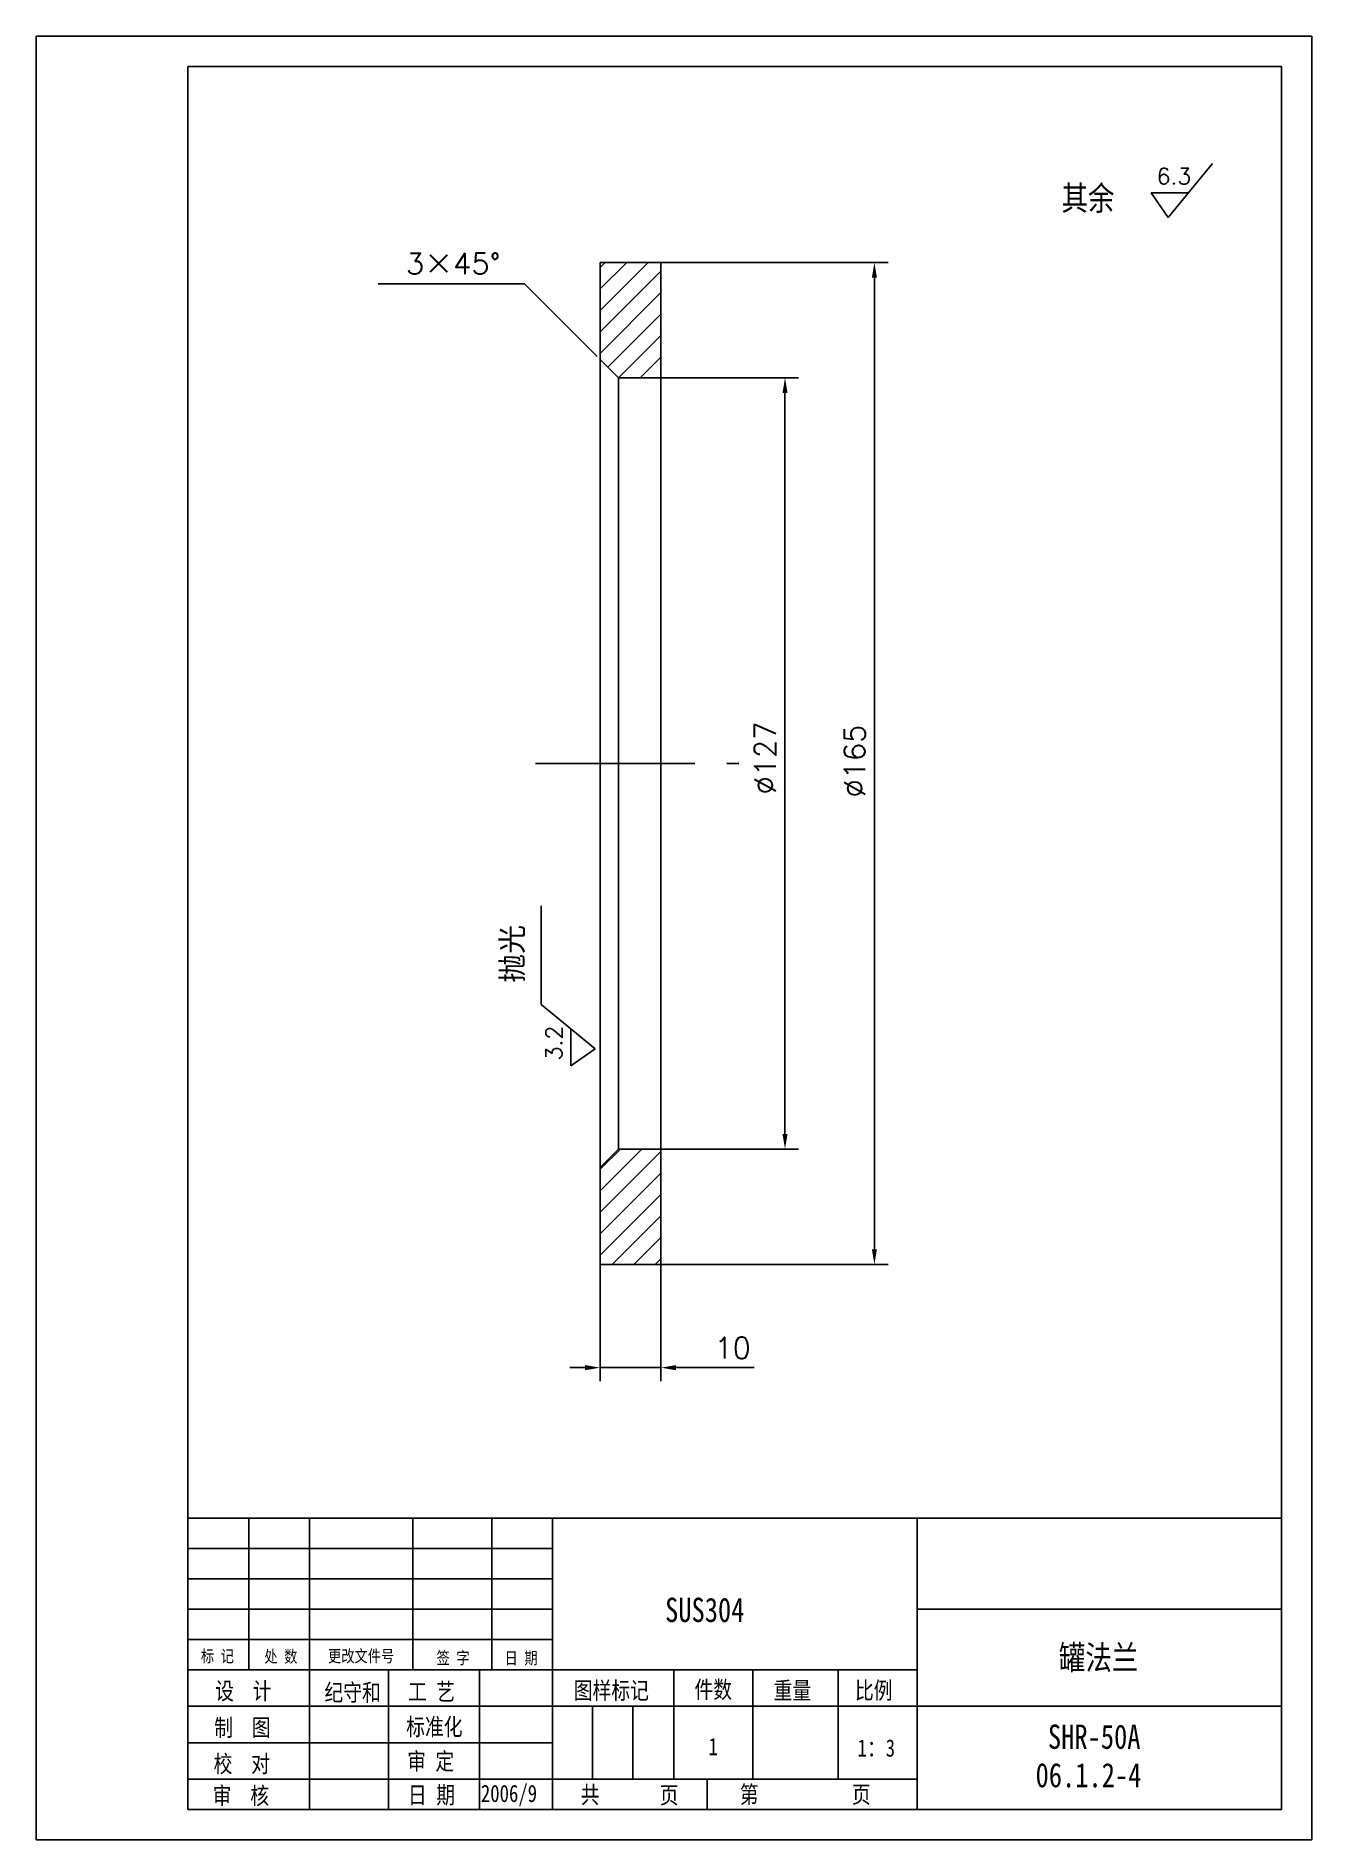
# Model space of a CAD drawing. Extents: x 595 to 805, y 454 to 751.
import ezdxf

# ---------------------------------------------------------------- set-up
doc = ezdxf.new("R2010")
doc.units = 0
doc.header["$LTSCALE"] = 10.5
doc.header["$MEASUREMENT"] = 0
doc.linetypes.add('CENTER', pattern=[2, 1.25, -0.25, 0.25, -0.25])
doc.layers.get('0').update_dxf_attribs({"color": 2, "linetype": 'CONTINUOUS'})
doc.layers.get('DEFPOINTS').update_dxf_attribs({"linetype": 'CONTINUOUS'})
doc.layers.add('PART', color=3, linetype='CONTINUOUS')
doc.layers.add('SMPEN_THICK', color=7, linetype='CONTINUOUS')
doc.styles.add('HZDX', font='', dxfattribs={"width": 0.8, "height": 7.5})
doc.styles.get("Standard").update_dxf_attribs({"font": 'txt.shx', "height": 3.5})
doc.styles.get('HZDX').set_extended_font_data('SimSun')
doc.dimstyles.get("Standard").update_dxf_attribs({"dimtxt": 0.18, "dimasz": 0.18, "dimexe": 0.18, "dimexo": 0.0625, "dimgap": 0.09, "dimtad": 0, "dimtih": 1, "dimtoh": 1, "dimdec": 4, "dimzin": 0, "dimdsep": 46, "dimtxsty": 'Standard', "dimcen": 0.09, "dimadec": 0, "dimazin": 0, "dimtfac": 1, "dimtdec": 4, "dimtofl": 0, "dimtmove": 0, "dimatfit": 3, "dimfxl": 1, "dimtolj": 1, "dimtzin": 0, "dimarcsym": 0})

# ---------------------------------------------------------------- blocks, each defined once
blk = doc.blocks.new('*D5')
at = {"layer": 'DEFPOINTS', "color": 0, "transparency": 16777216}
for p in [(697.84, 694.42), (697.84, 567.42), (718.27, 567.42)]:
    blk.add_point(p, dxfattribs=at)
at = {"layer": 'SMPEN_THICK', "color": 2, "lineweight": -2, "transparency": 16777216}
for p, q in [((697.84, 694.42), (720.52, 694.42)), ((718.27, 691.92), (718.27, 569.92)), ((697.84, 567.42), (720.52, 567.42))]:
    blk.add_line(p, q, dxfattribs=at)
at = {"layer": 'SMPEN_THICK', "color": 2, "transparency": 16777216}
for points in [[(717.86, 691.92), (718.69, 691.92), (718.27, 694.42)], [(717.86, 569.92), (718.69, 569.92), (718.27, 567.42)]]:
    blk.add_solid(points, dxfattribs=at)
at = {"layer": 'SMPEN_THICK', "color": 2, "transparency": 16777216, "insert": (715.02, 631.82), "char_height": 3.5, "attachment_point": 5, "rotation": 90}
blk.add_mtext('\\A1;%%c127', dxfattribs=at)
blk = doc.blocks.new('*D6')
at = {"layer": 'DEFPOINTS', "color": 0, "transparency": 16777216}
for p in [(697.84, 713.42), (697.84, 548.42), (732.99, 548.42)]:
    blk.add_point(p, dxfattribs=at)
at = {"layer": 'SMPEN_THICK', "color": 2, "lineweight": -2, "transparency": 16777216}
for p, q in [((697.84, 713.42), (735.24, 713.42)), ((732.99, 710.92), (732.99, 550.92)), ((697.84, 548.42), (735.24, 548.42))]:
    blk.add_line(p, q, dxfattribs=at)
at = {"layer": 'SMPEN_THICK', "color": 2, "transparency": 16777216}
for points in [[(732.57, 710.92), (733.4, 710.92), (732.99, 713.42)], [(732.57, 550.92), (733.4, 550.92), (732.99, 548.42)]]:
    blk.add_solid(points, dxfattribs=at)
at = {"layer": 'SMPEN_THICK', "color": 2, "transparency": 16777216, "insert": (729.74, 631.31), "char_height": 3.5, "attachment_point": 5, "rotation": 90}
blk.add_mtext('\\A1;%%c165', dxfattribs=at)
blk = doc.blocks.new('*D7')
at = {"layer": 'DEFPOINTS', "color": 0, "transparency": 16777216}
for p in [(687.84, 548.42), (697.84, 548.42), (697.84, 531.44)]:
    blk.add_point(p, dxfattribs=at)
at = {"layer": 'SMPEN_THICK', "color": 2, "lineweight": -2, "transparency": 16777216}
for p, q in [((687.84, 548.42), (687.84, 529.19)), ((697.84, 548.42), (697.84, 529.19)), ((685.34, 531.44), (682.84, 531.44)), ((687.84, 531.44), (697.84, 531.44)), ((700.34, 531.44), (713.19, 531.44))]:
    blk.add_line(p, q, dxfattribs=at)
at = {"layer": 'SMPEN_THICK', "color": 2, "transparency": 16777216}
for points in [[(685.34, 531.86), (685.34, 531.02), (687.84, 531.44)], [(700.34, 531.86), (700.34, 531.02), (697.84, 531.44)]]:
    blk.add_solid(points, dxfattribs=at)
at = {"layer": 'SMPEN_THICK', "color": 2, "transparency": 16777216, "insert": (709.65, 534.69), "char_height": 3.5, "attachment_point": 5}
blk.add_mtext('\\A1;10', dxfattribs=at)

msp = doc.modelspace()

# ---------------------------------------------------------------- hatches: boundary and pattern name
at = {"layer": 'PART', "linetype": 'Continuous'}
h = msp.add_hatch(dxfattribs=at)
h.set_pattern_fill('ANSI31', color=256, scale=20, style=0)
h.paths.add_polyline_path([(697.83992, 713.42348), (687.83992, 713.42348), (687.83992, 697.42348), (690.83992, 694.42348), (697.83992, 694.42348)])
h.paths.add_polyline_path([(697.83992, 567.42348), (690.83992, 567.42348), (687.83992, 564.42348), (687.83992, 548.42348), (697.83992, 548.42348)])

# ---------------------------------------------------------------- linework, layer by layer
for p, q in [((788.63348, 729.71612), (781.36389, 720.8377)), ((778.53121, 724.85047), (781.36389, 720.8377)), ((784.59705, 724.85047), (778.53121, 724.85047)), ((678.13723, 591.2286), (687.01566, 583.959)), ((683.00289, 587.19216), (683.00289, 581.12632)), ((683.00289, 581.12632), (687.01566, 583.959))]:
    msp.add_line(p, q)
at = {"layer": 'PART', "color": 6, "linetype": 'Continuous'}
for p, q in [((595.00054, 750.68379), (805.00054, 750.68379)), ((805.00054, 750.68379), (805.00054, 453.68379)), ((805.00054, 453.68379), (595.00054, 453.68379))]:
    msp.add_line(p, q, dxfattribs=at)
at = {"layer": 'PART', "color": 5, "linetype": 'Continuous'}
for p, q in [((620.00054, 745.68379), (800.00054, 745.68379)), ((800.00054, 745.68379), (800.00054, 458.68379)), ((620.00054, 506.68379), (620.00054, 458.68379)), ((800.00054, 458.68379), (620.00054, 458.68379))]:
    msp.add_line(p, q, dxfattribs=at)
at = {"layer": 'PART', "linetype": 'Continuous'}
for p, q in [((630.00054, 506.68379), (630.00054, 481.68379)), ((640.00054, 506.68379), (640.00054, 458.68379)), ((657.00054, 506.68379), (657.00054, 481.68379)), ((670.00054, 506.68379), (670.00054, 481.68379)), ((680.00054, 506.68379), (680.00054, 458.68379)), ((740.00054, 506.68379), (740.00054, 458.68379)), ((800.00054, 491.68379), (740.00054, 491.68379)), ((653.00054, 481.68379), (653.00054, 458.68379)), ((668.00054, 481.68379), (668.00054, 458.68379)), ((700.00054, 481.68379), (700.00054, 463.68379)), ((713.00054, 481.68379), (713.00054, 463.68379)), ((727.00054, 481.68379), (727.00054, 463.68379)), ((686.60054, 475.68379), (686.60054, 463.68379)), ((693.20054, 475.68379), (693.20054, 463.68379)), ((800.00054, 475.68379), (740.00054, 475.68379)), ((705.47832, 463.68379), (705.47832, 458.68379))]:
    msp.add_line(p, q, dxfattribs=at)
at = {"layer": 'SMPEN_THICK', "color": 6}
msp.add_line((595.00054, 453.68379), (595.00054, 750.68379), dxfattribs=at)
at = {"layer": 'SMPEN_THICK', "color": 5}
for p, q in [((620.00054, 506.68379), (620.00054, 745.68379)), ((800.00054, 506.68379), (620.00054, 506.68379))]:
    msp.add_line(p, q, dxfattribs=at)
at = {"layer": 'SMPEN_THICK', "color": 4}
for p, q in [((687.83992, 713.42348), (687.83992, 548.42348)), ((687.83992, 713.42348), (697.83992, 713.42348)), ((697.83992, 713.42348), (697.83992, 548.42348)), ((690.83992, 694.42348), (687.83992, 697.42348)), ((690.83992, 694.42348), (697.83992, 694.42348)), ((690.83992, 694.42348), (690.83992, 567.42348)), ((690.83992, 567.42348), (687.83992, 564.42348)), ((690.83992, 567.42348), (697.83992, 567.42348)), ((687.83992, 548.42348), (697.83992, 548.42348))]:
    msp.add_line(p, q, dxfattribs=at)
at = {"layer": 'SMPEN_THICK'}
for p, q in [((651.31741, 709.88894), (675.37446, 709.88894)), ((675.37446, 709.88894), (687.3284, 697.935)), ((678.13723, 591.2286), (678.13723, 607.48339)), ((680.00054, 501.68379), (620.00054, 501.68379)), ((680.00054, 496.68379), (620.00054, 496.68379)), ((680.00054, 491.68379), (620.00054, 491.68379)), ((680.00054, 486.68379), (620.00054, 486.68379)), ((740.00054, 481.68379), (620.00054, 481.68379)), ((740.00054, 475.68379), (620.00054, 475.68379)), ((680.00054, 469.68379), (620.00054, 469.68379)), ((740.00054, 463.68379), (620.00054, 463.68379))]:
    msp.add_line(p, q, dxfattribs=at)
at = {"layer": 'SMPEN_THICK', "linetype": 'CENTER', "ltscale": 2}
msp.add_line((677.1877, 630.92348), (710.6661, 630.92348), dxfattribs=at)

# ---------------------------------------------------------------- texts
msp.add_text('6.3', height=2.666667).set_placement((779.42935, 726.28061))
msp.add_text('3.2', height=2.666667, rotation=90).set_placement((681.57275, 582.02446))
at = {"layer": 'SMPEN_THICK', "style": 'HZDX', "width": 0.8}
for s, height, p in [('其余', 4, (763.77164, 722.00387)), ('SUS304', 4, (698.53605, 489.56159)), ('标 记', 2, (622.11737, 482.95432)), ('处 数', 2, (632.55957, 482.89027)), ('更改文件号', 2, (643.04908, 482.95522)), ('签 字', 2, (660.91306, 482.65108)), ('日 期', 2, (672.10189, 482.62929)), ('罐法兰', 4, (763.34356, 481.7113)), ('设  计', 2.835, (624.47384, 476.80284)), ('纪守和', 2.835, (642.45412, 476.5424)), ('工 艺', 2.835, (656.21558, 476.67348)), ('图样标记', 2.835, (683.4976, 476.87178)), ('件数', 2.835, (703.36859, 477.0204)), ('重量', 2.835, (716.39967, 476.87222)), ('比例', 2.835, (729.78527, 476.8907)), ('制  图', 2.835, (624.32559, 470.77089)), ('标准化', 2.835, (655.91907, 470.88229)), ('SHR-50A', 4, (761.54851, 468.67942)), ('1', 2.835, (705.68846, 467.63726)), ('1：3', 2.835, (730.21068, 467.40234)), ('校  对', 2.835, (624.22371, 464.79207)), ('审 定', 2.835, (656.08582, 465.22061)), ('06.1.2-4', 4, (759.518, 462.3546)), ('审  核', 2.835, (624.07545, 459.55921)), ('日 期', 2.835, (656.22183, 459.66393)), ('2006/9', 2.835, (668.20868, 459.92436)), ('共', 2.835, (684.65056, 459.71589)), ('页', 2.835, (697.65853, 459.65104)), ('第', 2.835, (710.8182, 459.75287)), ('页', 2.835, (729.28354, 459.75287))]:
    msp.add_text(s, height=height, dxfattribs=at).set_placement(p)
at = {"layer": 'SMPEN_THICK', "insert": (655.88338, 714.95847), "char_height": 3.5, "width": 40.5799, "attachment_point": 1}
msp.add_mtext('3{\\f仿宋_GB2312|b0|i0|c134|p49;×}45%%d', dxfattribs=at)
at = {"layer": 'SMPEN_THICK', "insert": (671.61058, 594.80073), "char_height": 3.5, "width": 41.5944, "attachment_point": 1, "rotation": 90}
msp.add_mtext('{\\f宋体|b0|i0|c134|p54;抛光}', dxfattribs=at)

# ---------------------------------------------------------------- dimensions: what is measured, and where the dimension line sits
at = {"layer": 'SMPEN_THICK'}
dim = msp.add_linear_dim(base=(732.98504, 548.42348), p1=(697.83992, 713.42348), p2=(697.83992, 548.42348), angle=90, text='%%c<>', dimstyle='Standard', override={"dimtxt": 3.5, "dimasz": 2.5, "dimexe": 2.25, "dimexo": 0, "dimgap": 1.5, "dimtad": 1, "dimtih": 0, "dimtoh": 0, "dimzin": 8, "dimclrd": 2, "dimclre": 2, "dimclrt": 2, "dimtm": 0.115, "dimtfac": 0.66667, "dimtofl": 1, "dimatfit": 1, "dimtvp": 5, "dimtzin": 8}, dxfattribs=at)
dim.commit()
dim.dimension.update_dxf_attribs({"geometry": '*D6', "text_midpoint": (732.98504, 631.31042), "dimtype": 160})
at = {"layer": 'SMPEN_THICK', "color": 4}
dim = msp.add_linear_dim(base=(718.27483, 567.42348), p1=(697.83992, 694.42348), p2=(697.83992, 567.42348), angle=90, text='%%c<>', dimstyle='Standard', override={"dimtxt": 3.5, "dimasz": 2.5, "dimexe": 2.25, "dimexo": 0, "dimgap": 1.5, "dimtad": 1, "dimtih": 0, "dimtoh": 0, "dimzin": 8, "dimclrd": 2, "dimclre": 2, "dimclrt": 2, "dimtm": 0.115, "dimtfac": 0.66667, "dimtofl": 1, "dimatfit": 1, "dimtvp": 5, "dimtzin": 8}, dxfattribs=at)
dim.commit()
dim.dimension.update_dxf_attribs({"geometry": '*D5', "text_midpoint": (718.27483, 631.81738), "dimtype": 160})
at = {"layer": 'SMPEN_THICK'}
dim = msp.add_linear_dim(base=(697.83992, 531.43967), p1=(687.83992, 548.42348), p2=(697.83992, 548.42348), dimstyle='Standard', override={"dimtxt": 3.5, "dimasz": 2.5, "dimexe": 2.25, "dimexo": 0, "dimgap": 1.5, "dimtad": 1, "dimtih": 0, "dimtoh": 0, "dimzin": 8, "dimclrd": 2, "dimclre": 2, "dimclrt": 2, "dimtm": 0.115, "dimtfac": 0.66667, "dimtofl": 1, "dimatfit": 1, "dimtvp": 5, "dimtzin": 8}, dxfattribs=at)
dim.commit()
dim.dimension.update_dxf_attribs({"geometry": '*D7', "text_midpoint": (709.6516, 531.43967), "dimtype": 160})

doc.saveas('drawing.dxf')
